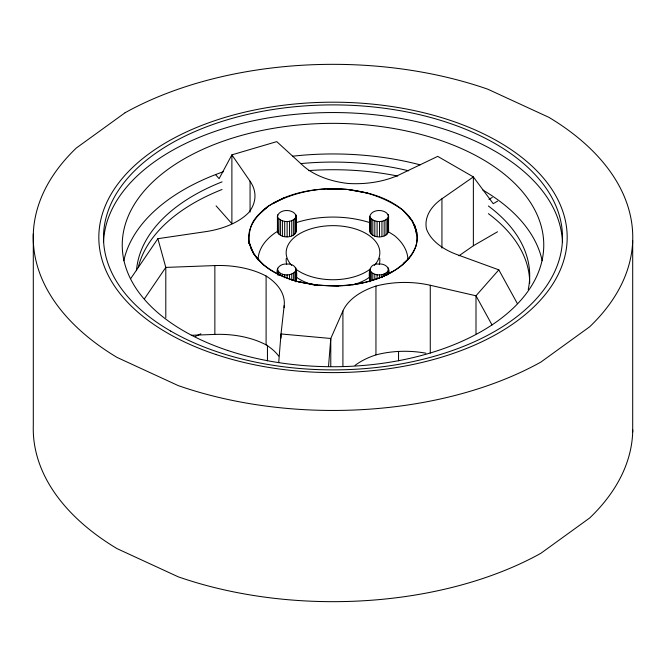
<?xml version="1.0" encoding="UTF-8"?>
<svg xmlns="http://www.w3.org/2000/svg" width="666" height="666" viewBox="0 0 666 666"><rect width="100%" height="100%" fill="white"/><g stroke="black" fill="none" stroke-linecap="round" stroke-linejoin="round"><path stroke-width="1" d="M278.704 362.629L281.01 333.957L284.182 305.602A69.131 39.91 0 0 0 266.1 276.015A69.131 39.91 0 0 0 214.86 265.576L165.801 267.407L144.405 298.859M328.554 366.125L330.777 338.478L342.915 310.972A69.131 39.91 0 0 1 375.949 286.064A69.131 39.91 0 0 1 430.269 285.273L475.999 295.779L492.032 324.958M248.984 243.515C248.726 234.049 249.883 224.051 256.626 216.841M277.439 216.267C279.329 208.674 293.689 208.658 296.162 215.884L296.162 231.177C294.264 238.769 279.911 238.786 277.439 231.56L277.439 216.267L277.839 232.95M277.439 231.56L277.672 214.86M277.439 273.693C275.491 267.749 281.069 263.653 286.463 264.019C297.66 263.42 297.311 272.277 296.162 281.468M295.929 232.584L296.162 215.884M295.929 281.86L296.162 269.231M369.838 216.267C371.736 208.674 386.089 208.658 388.561 215.884L388.561 231.177C386.671 238.769 372.311 238.786 369.838 231.56L369.838 216.267L370.246 232.95M369.838 281.851C368.764 273.776 368.082 263.386 378.871 264.019C384.715 263.386 390.884 267.807 388.561 274.334M388.328 232.584L388.561 215.884M388.328 273.701L388.561 269.231M277.839 217.657C281.984 222.91 292.133 222.952 295.929 217.291M277.439 269.613C280.003 276.573 292.124 276.515 295.929 270.637M370.246 217.657C374.392 222.91 384.54 222.952 388.328 217.291M369.838 269.613C372.411 276.573 384.532 276.515 388.328 270.637M130.694 278.629L157.867 238.686L205.561 231.668A69.131 39.91 0 0 0 248.701 212.596A69.131 39.91 0 0 0 250.066 181.235L231.885 154.862L276.756 141.633L303.047 165.651A69.131 39.91 0 0 0 347.802 183.441A69.131 39.91 0 0 0 399.883 174.5L437.712 156.368L473.368 176.915L493.223 203.679L497.635 201.124M256.876 216.525L263.286 210.023L268.415 206.152L257.367 215.892M397.585 268.631L402.714 264.768L409.124 258.266M409.374 257.95C414.951 251.24 418.331 242.307 416.999 233.533M517.365 303.588L498.826 269.855L475.999 295.779L475.999 333.799M408.633 258.899L403.321 263.478L404.287 263.32M498.826 269.855L457.267 254.687A69.131 39.91 0 0 1 426.448 228.846A69.131 39.91 0 0 1 441.933 198.776L473.368 176.915L473.368 245.754L458.924 255.802M268.922 205.811L274.675 202.248L284.723 197.519M397.078 268.981L391.325 272.536L381.277 277.272M488.977 199.342L492.249 197.444M473.368 245.754L497.51 231.785M273.826 203.23L283.708 197.91M382.292 276.881L392.174 271.553M278.063 231.21L275.724 232.442A74.942 43.265 0 0 0 258.067 259.89M285.215 197.327C298.077 192.224 311.855 189.635 325.649 188.936M380.786 277.464C367.923 282.567 354.145 285.156 340.351 285.856M326.24 188.894L347.569 189.485L327.447 188.828M338.553 285.964L318.431 285.306L339.76 285.889M191.35 335.289L214.86 334.415A69.131 39.91 0 0 1 266.1 344.855A69.131 39.91 0 0 1 278.696 356.077M367.59 193.007L348.335 189.56L368.681 193.315M298.41 281.785L317.665 285.223L297.319 281.477M369.214 193.465C380.985 196.72 392.515 201.69 402.014 209.49M296.786 281.318C285.015 278.072 273.485 273.102 263.986 265.301M388.02 231.518L394.505 235.622A74.942 43.265 0 0 1 407.933 259.757M402.364 209.765L408.916 216.225L412.154 220.721L403.072 210.331M262.928 264.452L253.846 254.062L257.084 258.558L263.636 265.026M215.826 174.95L219.106 178.655L231.885 154.862L231.885 223.701L216.084 205.836M416.874 232.492L414.876 225.799L412.421 221.145L416.958 233.192M249.126 242.291L253.58 253.646L251.124 248.984L249.042 241.6L249.042 243.664M248.984 241.45C254.071 263.927 276.831 275.324 297.078 281.427C318.181 286.655 340.16 287.146 361.53 283.2C383.15 278.03 407.117 268.148 415.967 246.029C419.763 232.084 412.67 218.639 402.247 209.632C363.836 182.451 308.758 182.268 268.631 205.96C257.834 214.119 246.695 226.69 249.001 241.25M388.561 231.177L388.161 214.494M157.867 238.686L165.801 267.407L165.801 317.749M632.7 240.692L632.7 431.901M441.933 198.776L441.933 248.093M430.269 285.273L430.269 353.08M416.084 229.129L416.084 233.267M414.876 225.799L414.876 227.872M398.551 351.432L398.551 360.781M388.161 267.84L388.161 273.959M387.479 218.606L387.479 233.908M387.479 271.961L387.479 275.016M386.055 219.763L386.055 235.056M386.055 273.11L386.055 275.15M384.174 220.662L384.174 235.955M384.174 274.009L384.174 276.049M381.943 221.245L381.943 236.538M381.943 274.592L381.943 277.655M379.537 221.478L379.537 236.771M379.537 274.825L379.537 277.889M377.098 221.345L377.098 236.638M377.098 274.692L377.098 278.771M375.949 286.064L375.949 354.903A69.131 39.91 0 0 0 355.02 365.401M374.808 220.846L374.808 236.147M374.808 274.201L374.808 279.295M372.818 220.03L372.818 235.331M372.818 273.385L372.818 280.519M371.262 218.939L371.262 234.241M371.262 272.294L371.262 280.453M370.246 271.004L370.246 281.202M342.915 310.972L342.915 366.45M330.777 366.217L330.777 338.478L281.01 333.957L281.01 338.062M295.754 214.494L295.754 216.533M295.754 267.84L295.754 269.88M295.071 218.606L295.071 233.908M295.071 271.961L295.071 281.135M293.648 219.763L293.648 235.056M293.648 273.11L293.648 280.253M291.766 220.662L291.766 235.955M291.766 274.009L291.766 280.128M289.543 221.245L289.543 236.538M289.543 274.592L289.543 279.695M287.129 221.478L287.129 236.771M287.129 274.825L287.129 277.889M284.69 221.345L284.69 236.638M284.69 274.692L284.69 277.755M284.182 305.602L284.182 307.659M282.401 220.846L282.401 236.147M282.401 274.201L282.401 276.24M280.411 220.03L280.411 235.331M280.411 273.385L280.411 275.424M278.854 218.939L278.854 234.241M278.854 272.294L278.854 275.349M277.839 271.004L277.839 275.083M277.672 268.207L277.672 274.325M267.449 345.254L267.449 360.839M266.1 276.015L266.1 344.855M250.066 181.235L250.066 212.054M214.86 265.576L214.86 334.415M33.3 234.099L33.3 425.308A299.758 173.06 0 0 0 117.041 548.626L178.205 576.806A299.758 173.06 0 0 0 540.884 553.288L589.693 517.973A299.758 173.06 0 0 0 632.75 429.861M375.949 354.903A69.131 39.91 0 0 1 425.899 353.205M291.7 265.443A46.836 27.04 0 0 1 333 225.649A46.836 27.04 0 0 1 374.3 265.443M370.571 268.839A46.836 27.04 0 0 1 295.429 268.839M295.696 222.819A74.942 43.265 0 0 1 369.963 222.702M370.571 276.49A46.836 27.04 0 0 1 352.805 284.848M316.034 285.548A46.836 27.04 0 0 1 295.429 276.49M286.688 264.377A46.836 27.04 0 0 1 286.297 258.325M379.703 258.325A46.836 27.04 0 0 1 379.312 264.377M103.563 242.008A229.495 132.501 0 0 1 333 112.546A229.495 132.501 0 0 1 562.437 242.008M195.346 336.455A210.764 121.687 0 0 1 200.899 333.791M123.818 260.747A210.764 121.687 0 0 1 223.526 171.653M292.59 156.21A210.764 121.687 0 0 1 420.138 164.843M482.9 190.093A210.764 121.687 0 0 1 542.182 260.747M488.386 206.002A196.703 113.57 0 0 1 528.238 289.477M136.48 270.679A196.703 113.57 0 0 1 222.061 181.86M300.774 163.603A196.703 113.57 0 0 1 408.641 170.804M138.212 267.482A196.703 113.57 0 0 1 222.061 189.502M308.541 170.596A196.703 113.57 0 0 1 397.785 176.057M488.386 213.653A196.703 113.57 0 0 1 529.703 283.283M125.116 112.712L76.307 148.027A299.758 173.06 0 0 0 117.041 357.417L178.205 385.597A299.758 173.06 0 0 0 540.884 362.079L589.693 326.765A299.758 173.06 0 0 0 548.959 117.374L487.795 89.194A299.758 173.06 0 0 0 125.116 112.712M227.614 350.424A210.764 121.687 0 0 0 543.764 245.046A210.764 121.687 0 0 0 227.614 139.66A210.764 121.687 0 0 0 227.614 350.424M170.721 331.085A229.495 132.501 0 0 0 554.678 271.686A229.495 132.501 0 0 0 273.601 109.407A229.495 132.501 0 0 0 170.721 331.085M215.909 354.487A234.182 135.206 0 0 0 567.182 237.396A234.182 135.206 0 0 0 215.909 120.305A234.182 135.206 0 0 0 215.909 354.487"/></g></svg>
